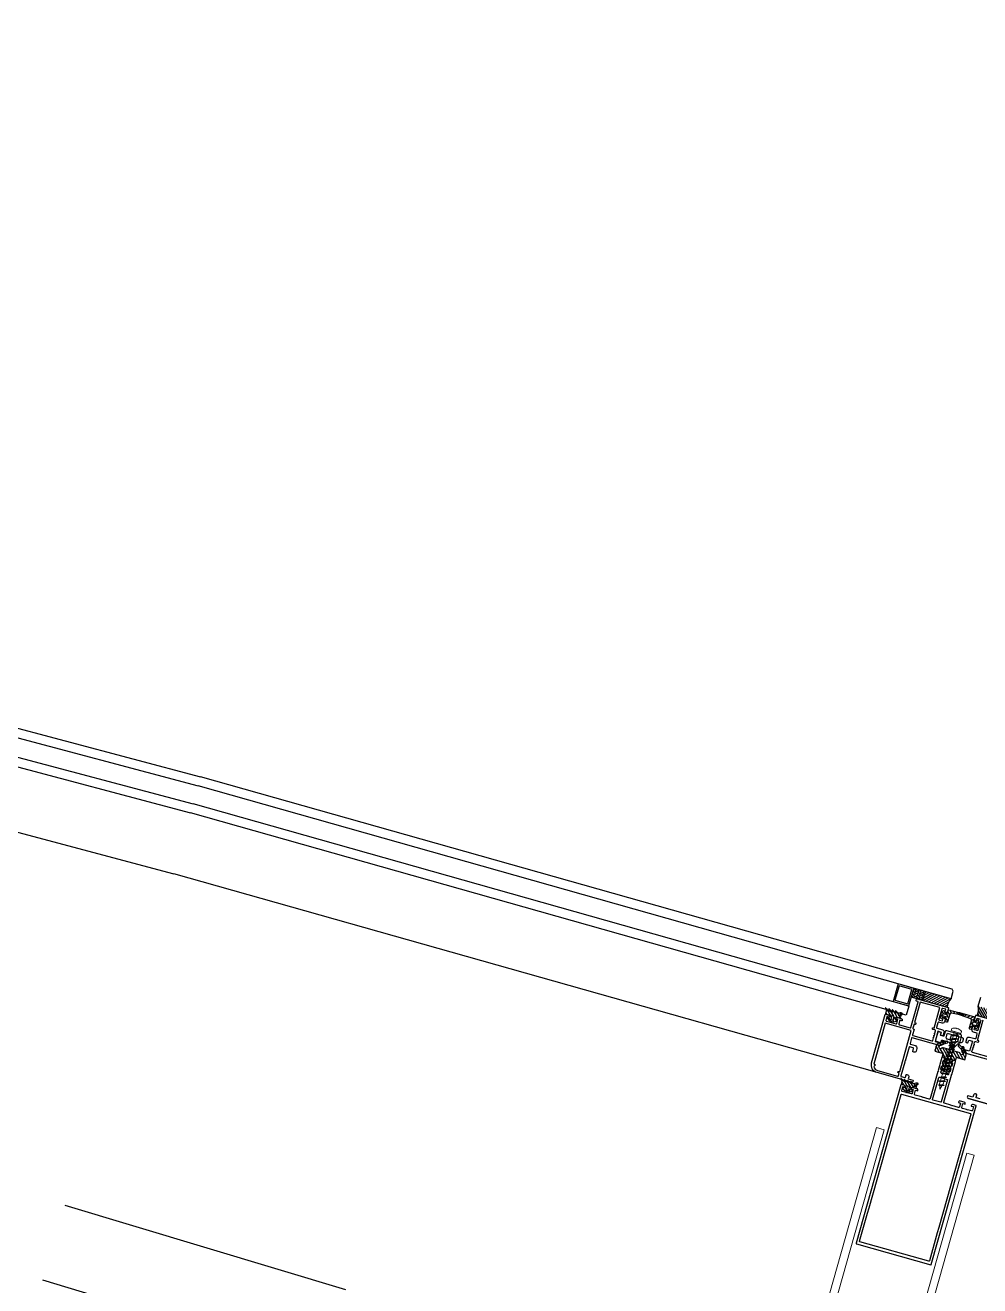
# Model space of a CAD drawing. Header units: millimetres. Extents: x 62878 to 70819, y -67946 to -61850.
# Drawn here: x 67486.1 to 67547.2, y -62104.3 to -62023.7 of the extents above; entities that cross this region are included whole.
import ezdxf

# ---------------------------------------------------------------- set-up
doc = ezdxf.new("R2010")
doc.units = ezdxf.units.MM
doc.linetypes.add('HIDDEN', pattern=[0.375, 0.25, -0.125])
for name, color, linetype, lineweight in [('BA DÖŞ.-yeni', 11, 'Continuous', 30), ('Dog_dos_yeni', 63, 'Continuous', 5), ('DOGRAMA', 171, 'Continuous', 0), ('DUV.ALÇ.-yeni', 20, 'Continuous', 25)]:
    doc.layers.add(name, color=color, linetype=linetype, lineweight=lineweight)
pattern_1 = [(299.21839, (67436.54451, -62069.8792), (-0.13855151, -0.0774922), [])]

# ---------------------------------------------------------------- blocks, each defined once
blk = doc.blocks.new('a2we')
at = {"lineweight": 5, "ltscale": 0.5}
for p, q in [((-197.57, -417.61), (-196.57, -417.24)), ((-194.16, -418.26), (-197.57, -417.61)), ((-195.16, -418.63), (-197.57, -417.61)), ((-197.11, -419.74), (-197.11, -418.43)), ((-196.89, -417.9), (-197.1, -418.34)), ((-196.01, -415.29), (-196.59, -417.25)), ((-196.57, -417.24), (-194.16, -418.26)), ((-196.01, -415.29), (-195.46, -417.71)), ((-194.16, -418.26), (-195.16, -418.63)), ((-195.16, -418.63), (-194.93, -419.3)), ((-198.11, -420.11), (-197.11, -419.74)), ((-194.92, -421.4), (-198.11, -420.11)), ((-193.92, -421.04), (-198.11, -420.11)), ((-198.11, -422.66), (-197.11, -422.3)), ((-194.92, -423.96), (-198.11, -422.66)), ((-193.92, -423.59), (-198.11, -422.66)), ((-198.11, -425.21), (-197.11, -424.85)), ((-194.92, -426.51), (-198.11, -425.21)), ((-193.92, -426.15), (-198.11, -425.21)), ((-198.11, -427.67), (-197.11, -427.31)), ((-197.11, -419.74), (-193.92, -421.04)), ((-197.11, -419.74), (-193.92, -421.04)), ((-197.11, -422.3), (-197.11, -420.51)), ((-197.11, -422.3), (-193.92, -423.59)), ((-197.11, -422.3), (-193.92, -423.59)), ((-197.11, -424.85), (-197.11, -423.07)), ((-197.11, -424.85), (-193.92, -426.15)), ((-197.11, -424.85), (-193.92, -426.15)), ((-197.11, -427.31), (-197.11, -425.62)), ((-197.11, -427.31), (-193.92, -428.6)), ((-197.11, -427.31), (-193.92, -428.6)), ((-194.92, -420.63), (-194.92, -419.36)), ((-193.92, -421.04), (-194.92, -421.4)), ((-194.92, -423.19), (-194.92, -421.4)), ((-193.92, -423.59), (-194.92, -423.96)), ((-194.92, -425.74), (-194.92, -423.96)), ((-193.92, -426.15), (-194.92, -426.51)), ((-194.92, -428.2), (-194.92, -426.51)), ((-194.92, -428.97), (-198.11, -427.67)), ((-193.92, -428.6), (-198.11, -427.67)), ((-198.11, -429.92), (-197.11, -429.56)), ((-194.92, -431.22), (-198.11, -429.92)), ((-193.92, -430.86), (-198.11, -429.92)), ((-198.11, -432.18), (-197.11, -431.81)), ((-194.92, -433.47), (-198.11, -432.18)), ((-193.92, -433.11), (-198.11, -432.18)), ((-198.11, -434.43), (-197.11, -434.07)), ((-194.92, -435.73), (-198.11, -434.43)), ((-193.92, -435.36), (-198.11, -434.43)), ((-197.11, -429.56), (-197.11, -428.02)), ((-197.11, -429.56), (-193.92, -430.86)), ((-197.11, -429.56), (-193.92, -430.86)), ((-197.11, -431.81), (-197.11, -430.28)), ((-197.11, -431.81), (-193.92, -433.11)), ((-197.11, -431.81), (-193.92, -433.11)), ((-197.11, -434.07), (-197.11, -432.53)), ((-197.11, -434.07), (-193.92, -435.36)), ((-197.11, -434.07), (-193.92, -435.36)), ((-197.11, -436.36), (-197.11, -434.79)), ((-193.92, -428.6), (-194.92, -428.97)), ((-194.92, -430.45), (-194.92, -428.97)), ((-193.92, -430.86), (-194.92, -431.22)), ((-194.92, -432.7), (-194.92, -431.22)), ((-193.92, -433.11), (-194.92, -433.47)), ((-194.92, -434.96), (-194.92, -433.47)), ((-193.92, -435.36), (-194.92, -435.73)), ((-198.11, -436.73), (-197.11, -436.36)), ((-194.92, -438.03), (-198.11, -436.73)), ((-193.92, -437.66), (-198.11, -436.73)), ((-198.11, -439.03), (-197.11, -438.66)), ((-194.92, -440.32), (-198.11, -439.03)), ((-193.92, -439.96), (-198.11, -439.03)), ((-198.11, -441.32), (-197.11, -440.96)), ((-194.92, -442.62), (-198.11, -441.32)), ((-193.92, -442.26), (-198.11, -441.32)), ((-198.11, -443.62), (-197.11, -443.25)), ((-197.11, -436.36), (-193.92, -437.66)), ((-197.11, -436.36), (-193.92, -437.66)), ((-197.11, -438.66), (-197.11, -437.13)), ((-197.11, -438.66), (-193.92, -439.96)), ((-197.11, -438.66), (-193.92, -439.96)), ((-197.11, -440.96), (-197.11, -439.43)), ((-197.11, -440.96), (-193.92, -442.26)), ((-197.11, -443.25), (-197.11, -441.73)), ((-197.11, -443.25), (-193.92, -444.55)), ((-194.92, -437.26), (-194.92, -435.73)), ((-193.92, -437.66), (-194.92, -438.03)), ((-194.92, -439.55), (-194.92, -438.03)), ((-193.92, -439.96), (-194.92, -440.32)), ((-194.92, -441.85), (-194.92, -440.32)), ((-193.92, -442.26), (-194.92, -442.62)), ((-194.92, -444.15), (-194.92, -442.62)), ((-194.92, -444.91), (-198.11, -443.62)), ((-193.92, -444.55), (-198.11, -443.62)), ((-198.11, -445.92), (-197.11, -445.55)), ((-193.92, -446.85), (-198.11, -445.92)), ((-194.92, -447.22), (-198.11, -445.92)), ((-197.11, -447.85), (-198.11, -448.22)), ((-194.92, -449.52), (-198.11, -448.22)), ((-198.11, -448.22), (-193.92, -449.15)), ((-198.11, -450.52), (-197.11, -450.15)), ((-194.92, -451.82), (-198.11, -450.52)), ((-193.92, -451.45), (-198.11, -450.52)), ((-197.11, -445.55), (-197.11, -444.02)), ((-197.11, -445.55), (-193.92, -446.85)), ((-197.11, -445.55), (-193.92, -446.85)), ((-197.11, -447.85), (-197.11, -446.32)), ((-193.92, -449.15), (-197.11, -447.85)), ((-197.11, -450.15), (-197.11, -448.62)), ((-197.11, -450.15), (-193.92, -451.45)), ((-197.11, -453.29), (-197.11, -450.92)), ((-193.92, -444.55), (-194.92, -444.91)), ((-194.92, -446.45), (-194.92, -444.91)), ((-193.92, -446.85), (-194.92, -447.22)), ((-194.92, -448.75), (-194.92, -447.22)), ((-193.92, -449.15), (-194.92, -449.52)), ((-194.92, -451.05), (-194.92, -449.52)), ((-193.92, -451.45), (-194.92, -451.82)), ((-192.8, -453.29), (-199.23, -453.29)), ((-199.23, -454.58), (-199.23, -453.29)), ((-194.92, -453.29), (-194.92, -451.82)), ((-192.8, -454.58), (-192.8, -453.29))]:
    blk.add_line(p, q, dxfattribs=at)
blk.add_lwpolyline([(-196.47, -455.66), (-196.11, -455.4), (-195.92, -455.4), (-195.56, -455.66)], dxfattribs=at)
for centre, radius, start, end in [((-196.91, -418.43), 0.2, 155.32512, 180), ((-195.12, -419.36), 0.2, 0, 19.11162), ((-195.66, -449.53), 6.19, 234.75731, 262.49049), ((-196.37, -449.53), 6.19, 277.50951, 305.24269)]:
    blk.add_arc(centre, radius, start, end, dxfattribs=at)

msp = doc.modelspace()

# ---------------------------------------------------------------- hatches: boundary and pattern name
at = {"layer": 'DOGRAMA', "lineweight": -2}
h = msp.add_hatch(dxfattribs=at)
h.set_pattern_fill('AR-HBONE', color=256, scale=0.03, angle=671.29752, style=0)
h.set_pattern_definition([(299.2184, (67529.07539, -62119.21198), (-0.04615507, -0.16330863), [0.36, -0.12]), (209.2184, (67529.13396, -62119.31671), (-0.04615507, -0.16330863), [0.36, -0.12])])
h.paths.add_polyline_path([(67543.029, -62085.934), (67542.788, -62085.866), (67542.951, -62085.288), (67543.696, -62085.499), (67543.533, -62086.076)])
h = msp.add_hatch(dxfattribs=at)
h.set_pattern_fill('ANSI31', color=256, scale=0.04, angle=671.29752, style=0)
h.set_pattern_definition([(209.21839, (67667.72243, -62135.21582), (0.06199376, -0.11084121), [])])
h.paths.add_polyline_path([(67543.806, -62086.125, -0.414214), (67543.825, -62086.159), (67545.078, -62086.513, -0.153231), (67545.338, -62085.963), (67543.962, -62085.574)])
h.paths.add_polyline_path([(67543.533, -62086.076), (67543.772, -62086.144, -0.414214), (67543.806, -62086.125), (67543.962, -62085.574), (67543.696, -62085.499)])
h = msp.add_hatch(dxfattribs=at)
h.set_pattern_fill('ANSI31', color=256, scale=0.05, angle=671.29752, style=0)
h.set_pattern_definition(pattern_1)
edge = h.paths.add_edge_path(flags=16)
edge.add_arc((67541.654, -62086.938), 0.4, 242.68143, 265.75535)
edge.add_line((67541.624, -62087.336), (67541.693, -62087.094))
edge.add_line((67541.693, -62087.094), (67541.539, -62087.05))
edge.add_line((67541.539, -62087.05), (67541.47, -62087.293))
edge = h.paths.add_edge_path()
edge.add_arc((67541.654, -62086.938), 0.5, 217.34849, 291.08829)
edge.add_line((67541.834, -62087.404), (67541.861, -62087.308))
edge.add_line((67541.861, -62087.308), (67541.746, -62087.275))
edge.add_line((67541.746, -62087.275), (67541.762, -62087.217))
edge.add_arc((67541.858, -62087.245), 0.1, 74.21839, 164.21839, ccw=False)
edge.add_line((67541.885, -62087.148), (67542.097, -62087.208))
edge.add_line((67542.097, -62087.208), (67542.146, -62087.035))
edge.add_line((67542.146, -62087.035), (67542.108, -62087.024))
edge.add_arc((67542.09, -62087.087), 0.065, 74.21839, 142.62773)
edge.add_arc((67542.013, -62087.028), 0.0327, 128.78811, 322.62773, ccw=False)
edge.add_arc((67542.092, -62087.174), 0.199, 69.86871, 120.13461, ccw=False)
edge.add_arc((67542.173, -62086.939), 0.05, 255.733, 433.24623)
edge.add_arc((67542.094, -62087.201), 0.323, 73.27774, 112.60405)
edge.add_arc((67541.963, -62086.884), 0.02, 224.21839, 292.60405, ccw=False)
edge.add_line((67541.948, -62086.898), (67541.795, -62086.74))
edge.add_arc((67541.784, -62086.75), 0.015, 44.21839, 204.21839)
edge.add_line((67541.77, -62086.756), (67541.821, -62086.869))
edge.add_arc((67541.803, -62086.877), 0.02, -135.78161, 24.21839, ccw=False)
edge.add_line((67541.788, -62086.891), (67541.583, -62086.68))
edge.add_arc((67541.572, -62086.69), 0.015, 44.21839, 204.21839)
edge.add_line((67541.559, -62086.697), (67541.609, -62086.809))
edge.add_arc((67541.591, -62086.817), 0.02, -135.78161, 24.21839, ccw=False)
edge.add_line((67541.577, -62086.831), (67541.371, -62086.62))
edge.add_arc((67541.361, -62086.631), 0.015, 44.21839, 204.21839)
edge.add_line((67541.347, -62086.637), (67541.397, -62086.749))
edge.add_arc((67541.379, -62086.757), 0.02, -135.78161, 24.21839, ccw=False)
edge.add_line((67541.365, -62086.771), (67541.16, -62086.56))
edge.add_arc((67541.149, -62086.571), 0.015, 44.21839, 204.21839)
edge.add_line((67541.135, -62086.577), (67541.182, -62086.682))
edge.add_arc((67541.091, -62086.723), 0.1, -15.78161, 24.21839, ccw=False)
edge.add_line((67541.187, -62086.75), (67541.135, -62086.936))
edge.add_line((67541.135, -62086.936), (67541.346, -62086.996))
edge.add_arc((67541.319, -62087.092), 0.1, -15.78161, 74.21839, ccw=False)
edge.add_line((67541.415, -62087.12), (67541.399, -62087.177))
edge.add_line((67541.399, -62087.177), (67541.284, -62087.145))
edge.add_line((67541.284, -62087.145), (67541.256, -62087.241))
h = msp.add_hatch(dxfattribs=at)
h.set_pattern_fill('ANSI31', color=256, scale=0.04, angle=671.29752, style=0)
h.set_pattern_definition([(299.21839, (67417.00971, -62064.35818), (-0.11084121, -0.06199376), [])])
h.paths.add_polyline_path([(67548.29, -62087.392, 0.414214), (67548.257, -62087.411), (67547.003, -62087.057, 0.153231), (67547.07, -62086.452), (67548.446, -62086.841)])
h.paths.add_polyline_path([(67548.549, -62087.494), (67548.309, -62087.426, 0.414214), (67548.29, -62087.392), (67548.446, -62086.841), (67548.712, -62086.916)])
h = msp.add_hatch(dxfattribs=at)
h.set_pattern_fill('ANSI31', color=256, scale=0.05, angle=671.29752, style=0)
h.set_pattern_definition(pattern_1)
edge = h.paths.add_edge_path(flags=16)
edge.add_arc((67545.441, -62087.171), 0.668, 157.34271, 171.09407, ccw=False)
edge.add_line((67544.825, -62086.914), (67545.099, -62086.992))
edge.add_line((67545.099, -62086.992), (67545.056, -62087.146))
edge.add_line((67545.056, -62087.146), (67544.781, -62087.068))
edge = h.paths.add_edge_path()
edge.add_line((67545.046, -62087.475), (67544.94, -62087.445))
edge.add_line((67544.94, -62087.445), (67545.005, -62087.214))
edge.add_line((67545.005, -62087.214), (67544.822, -62087.163))
edge.add_line((67544.822, -62087.163), (67544.789, -62087.278))
edge.add_line((67544.789, -62087.278), (67544.693, -62087.251))
edge.add_arc((67545.099, -62087.075), 0.442, 124.91074, 203.52604, ccw=False)
edge.add_line((67544.846, -62086.712), (67544.942, -62086.739))
edge.add_line((67544.942, -62086.739), (67544.909, -62086.855))
edge.add_line((67544.909, -62086.855), (67545.092, -62086.906))
edge.add_line((67545.092, -62086.906), (67545.157, -62086.675))
edge.add_line((67545.157, -62086.675), (67546.121, -62086.939))
edge.add_arc((67546.108, -62086.987), 0.05, -99.07177, 74.21839, ccw=False)
edge.add_line((67546.1, -62087.036), (67545.362, -62086.883))
edge.add_arc((67545.341, -62086.981), 0.1, 77.79312, 164.21839)
edge.add_line((67545.245, -62086.954), (67545.107, -62087.441))
edge.add_arc((67545.059, -62087.427), 0.05, 254.21839, 344.21839, ccw=False)
h = msp.add_hatch(dxfattribs=at)
h.set_pattern_fill('ANSI31', color=256, scale=0.05, angle=671.29752, style=0)
h.set_pattern_definition([(209.21839, (67648.18763, -62129.6948), (0.0774922, -0.13855151), [])])
edge = h.paths.add_edge_path(flags=16)
edge.add_arc((67546.349, -62087.428), 0.668, 337.34271, 351.09407)
edge.add_line((67547.009, -62087.531), (67546.735, -62087.454))
edge.add_line((67546.735, -62087.454), (67546.691, -62087.608))
edge.add_line((67546.691, -62087.608), (67546.966, -62087.685))
edge = h.paths.add_edge_path()
edge.add_line((67546.527, -62087.894), (67546.633, -62087.924))
edge.add_line((67546.633, -62087.924), (67546.699, -62087.693))
edge.add_line((67546.699, -62087.693), (67546.881, -62087.745))
edge.add_line((67546.881, -62087.745), (67546.849, -62087.86))
edge.add_line((67546.849, -62087.86), (67546.945, -62087.887))
edge.add_arc((67546.692, -62087.525), 0.442, 304.91074, 383.52604)
edge.add_line((67547.097, -62087.348), (67547.001, -62087.321))
edge.add_line((67547.001, -62087.321), (67546.968, -62087.437))
edge.add_line((67546.968, -62087.437), (67546.786, -62087.385))
edge.add_line((67546.786, -62087.385), (67546.851, -62087.154))
edge.add_line((67546.851, -62087.154), (67545.892, -62086.874))
edge.add_arc((67545.878, -62086.922), 0.05, 74.21839, 247.50855)
edge.add_line((67545.859, -62086.968), (67546.568, -62087.224))
edge.add_arc((67546.534, -62087.318), 0.1, -15.78161, 70.64366, ccw=False)
edge.add_line((67546.631, -62087.345), (67546.493, -62087.832))
edge.add_arc((67546.541, -62087.846), 0.05, 164.21839, 254.21839)
h = msp.add_hatch(dxfattribs=at)
h.set_pattern_fill('ANSI31', color=256, scale=0.05, angle=671.29752, style=0)
h.set_pattern_definition(pattern_1)
edge = h.paths.add_edge_path(flags=16)
edge.add_arc((67544.981, -62090.424), 0.05, 164.21839, 254.21839)
edge.add_line((67544.968, -62090.472), (67545.025, -62090.488))
edge.add_arc((67545.039, -62090.44), 0.05, 254.21839, 344.21839)
edge.add_line((67545.087, -62090.454), (67545.148, -62090.237))
edge.add_line((67545.148, -62090.237), (67544.994, -62090.194))
edge.add_line((67544.994, -62090.194), (67544.933, -62090.41))
h.paths.add_polyline_path([(67545.035, -62090.049), (67545.189, -62090.093), (67545.264, -62089.828), (67545.11, -62089.785)], flags=16)
edge = h.paths.add_edge_path()
edge.add_arc((67545.1, -62090.443), 0.2, 273.65217, 344.21839)
edge.add_line((67545.293, -62090.498), (67545.308, -62090.444))
edge.add_line((67545.308, -62090.444), (67545.25, -62090.427))
edge.add_line((67545.25, -62090.427), (67545.285, -62090.304))
edge.add_line((67545.285, -62090.304), (67545.323, -62090.283))
edge.add_arc((67545.274, -62090.195), 0.1, 299.21839, 344.21839)
edge.add_line((67545.371, -62090.222), (67545.406, -62090.097))
edge.add_line((67545.406, -62090.097), (67545.348, -62090.081))
edge.add_line((67545.348, -62090.081), (67545.383, -62089.957))
edge.add_line((67545.383, -62089.957), (67545.521, -62089.88))
edge.add_line((67545.521, -62089.88), (67545.625, -62089.91))
edge.add_line((67545.625, -62089.91), (67545.693, -62089.669))
edge.add_line((67545.693, -62089.669), (67545.728, -62089.731))
edge.add_line((67545.728, -62089.731), (67546.209, -62089.867))
edge.add_line((67546.209, -62089.867), (67546.298, -62089.552))
edge.add_arc((67546.009, -62089.471), 0.3, 344.21839, 404.21839)
edge.add_line((67546.224, -62089.261), (67545.882, -62088.909))
edge.add_arc((67545.86, -62088.93), 0.03, 44.21839, 134.21839)
edge.add_line((67545.839, -62088.909), (67545.796, -62088.951))
edge.add_arc((67545.817, -62088.972), 0.03, 134.21839, 224.21839)
edge.add_line((67545.796, -62088.993), (67546.066, -62089.271))
edge.add_arc((67545.922, -62089.41), 0.2, -17.70121, 44.21839, ccw=False)
edge.add_arc((67546.015, -62089.448), 0.1, 194.21839, 346.93324, ccw=False)
edge.add_arc((67545.822, -62089.497), 0.1, 14.21839, 74.21839)
edge.add_line((67545.849, -62089.401), (67545.534, -62089.312))
edge.add_arc((67545.548, -62089.264), 0.05, 164.21839, 254.21839, ccw=False)
edge.add_line((67545.5, -62089.251), (67545.513, -62089.203))
edge.add_arc((67545.465, -62089.189), 0.05, 344.21839, 434.21839)
edge.add_line((67545.479, -62089.141), (67545.286, -62089.086))
edge.add_arc((67545.273, -62089.135), 0.05, 74.21839, 164.21839)
edge.add_line((67545.225, -62089.121), (67545.211, -62089.169))
edge.add_arc((67545.163, -62089.155), 0.05, 254.21839, 344.21839, ccw=False)
edge.add_line((67545.149, -62089.204), (67544.835, -62089.115))
edge.add_arc((67544.808, -62089.211), 0.1, 74.21839, 134.21839)
edge.add_arc((67544.668, -62089.068), 0.1, 161.50354, 314.21839, ccw=False)
edge.add_arc((67544.768, -62089.084), 0.2, 104.21839, 166.13799, ccw=False)
edge.add_line((67544.718, -62088.89), (67545.094, -62088.795))
edge.add_arc((67545.087, -62088.766), 0.03, 284.21839, 374.21839)
edge.add_line((67545.116, -62088.758), (67545.101, -62088.7))
edge.add_arc((67545.072, -62088.708), 0.03, 14.21839, 104.21839)
edge.add_line((67545.064, -62088.678), (67544.588, -62088.799))
edge.add_arc((67544.662, -62089.09), 0.3, 104.21839, 164.21839)
edge.add_line((67544.373, -62089.008), (67544.284, -62089.323))
edge.add_line((67544.284, -62089.323), (67544.765, -62089.459))
edge.add_line((67544.765, -62089.459), (67544.827, -62089.424))
edge.add_line((67544.827, -62089.424), (67544.759, -62089.665))
edge.add_line((67544.759, -62089.665), (67544.863, -62089.694))
edge.add_line((67544.863, -62089.694), (67544.941, -62089.832))
edge.add_line((67544.941, -62089.832), (67544.906, -62089.956))
edge.add_line((67544.906, -62089.956), (67544.848, -62089.939))
edge.add_line((67544.848, -62089.939), (67544.812, -62090.065))
edge.add_arc((67544.909, -62090.092), 0.1, 164.21839, 209.21839)
edge.add_line((67544.821, -62090.141), (67544.843, -62090.179))
edge.add_line((67544.843, -62090.179), (67544.808, -62090.302))
edge.add_line((67544.808, -62090.302), (67544.75, -62090.286))
edge.add_line((67544.75, -62090.286), (67544.735, -62090.34))
edge.add_arc((67544.927, -62090.394), 0.2, 164.21839, 234.78461)
edge.add_arc((67545.083, -62090.173), 0.471, 234.78461, 273.65217)
h = msp.add_hatch(dxfattribs=at)
h.set_pattern_fill('ANSI31', color=256, scale=0.05, angle=671.29752, style=0)
h.set_pattern_definition(pattern_1)
edge = h.paths.add_edge_path()
edge.add_arc((67542.081, -62091.236), 0.1, -15.78161, 24.21839, ccw=False)
edge.add_line((67542.177, -62091.264), (67542.13, -62091.43))
edge.add_line((67542.13, -62091.43), (67542.342, -62091.49))
edge.add_arc((67542.314, -62091.586), 0.1, -15.78161, 74.21839, ccw=False)
edge.add_line((67542.411, -62091.614), (67542.394, -62091.671))
edge.add_line((67542.394, -62091.671), (67542.279, -62091.639))
edge.add_line((67542.279, -62091.639), (67542.252, -62091.735))
edge.add_arc((67542.649, -62091.432), 0.5, 217.34849, 291.08829)
edge.add_line((67542.829, -62091.898), (67542.856, -62091.802))
edge.add_line((67542.856, -62091.802), (67542.741, -62091.769))
edge.add_line((67542.741, -62091.769), (67542.757, -62091.711))
edge.add_arc((67542.853, -62091.739), 0.1, 74.21839, 164.21839, ccw=False)
edge.add_line((67542.881, -62091.642), (67543.092, -62091.702))
edge.add_line((67543.092, -62091.702), (67543.136, -62091.549))
edge.add_line((67543.136, -62091.549), (67543.098, -62091.538))
edge.add_arc((67543.08, -62091.601), 0.065, 74.21839, 142.62773)
edge.add_arc((67543.002, -62091.541), 0.0327, 128.78811, 322.62773, ccw=False)
edge.add_arc((67543.136, -62091.703), 0.242, 83.90909, 129.41586, ccw=False)
edge.add_arc((67543.174, -62091.414), 0.05, 255.733, 433.24623)
edge.add_arc((67543.15, -62091.735), 0.372, 84.06689, 120.71841)
edge.add_arc((67542.952, -62091.397), 0.02, 224.21839, 292.60405, ccw=False)
edge.add_line((67542.938, -62091.411), (67542.784, -62091.254))
edge.add_arc((67542.774, -62091.264), 0.015, 44.21839, 204.21839)
edge.add_line((67542.76, -62091.27), (67542.811, -62091.382))
edge.add_arc((67542.792, -62091.391), 0.02, -135.78161, 24.21839, ccw=False)
edge.add_line((67542.778, -62091.405), (67542.573, -62091.194))
edge.add_arc((67542.562, -62091.204), 0.015, 44.21839, 204.21839)
edge.add_line((67542.548, -62091.21), (67542.599, -62091.323))
edge.add_arc((67542.581, -62091.331), 0.02, -135.78161, 24.21839, ccw=False)
edge.add_line((67542.566, -62091.345), (67542.361, -62091.134))
edge.add_arc((67542.35, -62091.144), 0.015, 44.21839, 204.21839)
edge.add_line((67542.337, -62091.151), (67542.387, -62091.263))
edge.add_arc((67542.369, -62091.271), 0.02, -135.78161, 24.21839, ccw=False)
edge.add_line((67542.355, -62091.285), (67542.149, -62091.074))
edge.add_arc((67542.139, -62091.085), 0.015, 44.21839, 204.21839)
edge.add_line((67542.125, -62091.091), (67542.172, -62091.195))
edge = h.paths.add_edge_path(flags=16)
edge.add_line((67542.626, -62091.806), (67542.68, -62091.617))
edge.add_arc((67542.651, -62091.609), 0.03, 344.21839, 434.21839)
edge.add_line((67542.659, -62091.58), (67542.563, -62091.553))
edge.add_arc((67542.555, -62091.582), 0.03, 74.21839, 164.21839)
edge.add_line((67542.526, -62091.573), (67542.473, -62091.763))
edge.add_arc((67542.501, -62091.771), 0.03, 164.21839, 246.45196)
edge.add_arc((67542.649, -62091.432), 0.4, 246.45196, 261.98483)
edge.add_arc((67542.598, -62091.798), 0.03, 261.98483, 344.21839)

# ---------------------------------------------------------------- linework, layer by layer
msp.add_lwpolyline([(68896.021, -63031.435), (69030.259, -63071.184), (69185.279, -62547.653), (68892.999, -62461.107, 1.044368), (68063.198, -62298.73, 0.204375), (63106.96, -62494.783, 0.353953), (62932.94, -62997.825), (63753.185, -65779.598), (64154.954, -67142.153), (65336.723, -66792.622), (65336.7, -66829.112), (65270.535, -66829.071, 0.626789), (65270.199, -67369.071), (65531.845, -67369.234, 0.926242), (66130.088, -67369.606), (66391.733, -67369.769, 0.626743), (66392.069, -66829.769), (66326.147, -66829.728), (66326.17, -66793.238), (67506.156, -67144.128), (68467.025, -63899.086), (68625.204, -63946.037), (68896.024, -63031.423)], format="xyb")
at = {"layer": 'BA DÖŞ.-yeni', "linetype": 'HIDDEN', "ltscale": 150}
msp.add_arc((65815.039, -68607.153), 6697.937, 70.7461603, 109.2968468, dxfattribs=at)
at = {"layer": 'Dog_dos_yeni'}
msp.add_lwpolyline([(67527.352, -62121.657), (67543.711, -62126.28), (67543.847, -62125.799), (67538.795, -62124.371), (67546.818, -62095.983), (67546.337, -62095.847), (67538.314, -62124.235), (67533.021, -62122.739), (67541.045, -62094.351), (67540.563, -62094.215), (67532.54, -62122.603), (67527.488, -62121.175), (67527.352, -62121.657)], close=True, dxfattribs=at)
msp.add_lwpolyline([(67527.352, -62121.657), (67543.711, -62126.28), (67543.847, -62125.799), (67538.795, -62124.371), (67546.818, -62095.983), (67546.337, -62095.847), (67538.314, -62124.235), (67533.021, -62122.739), (67541.045, -62094.351), (67540.563, -62094.215), (67532.54, -62122.603), (67527.488, -62121.175), (67527.352, -62121.657)], close=True, dxfattribs=at)
at = {"layer": 'DOGRAMA', "lineweight": -2}
for p, q in [((67448.985, -62058.94), (67497.303, -62071.763)), ((67448.734, -62059.494), (67497.144, -62072.342)), ((67450.823, -62061.29), (67496.827, -62073.499)), ((67450.67, -62061.87), (67496.668, -62074.078)), ((67450.406, -62065.98), (67495.601, -62077.975)), ((67545.405, -62085.358), (67497.303, -62071.763)), ((67545.338, -62085.963), (67497.144, -62072.342)), ((67542.625, -62086.443), (67496.827, -62073.499)), ((67542.462, -62087.02), (67496.668, -62074.078)), ((67540.593, -62090.691), (67495.601, -62077.975)), ((67542.951, -62085.288), (67542.788, -62085.866)), ((67543.533, -62086.076), (67543.696, -62085.499)), ((67543.533, -62086.076), (67543.696, -62085.499)), ((67545.338, -62085.963), (67545.474, -62085.482)), ((67545.474, -62085.482), (67545.405, -62085.358)), ((67542.625, -62086.443), (67542.462, -62087.02)), ((67543.533, -62086.076), (67542.788, -62085.866)), ((67547.07, -62086.452), (67547.235, -62085.867)), ((67638.323, -62119.108), (67546.444, -62092.344))]:
    msp.add_line(p, q, dxfattribs=at)
msp.add_lwpolyline([(68355.728, -61957.86, 0.273736), (68066.91, -62277.721, 0.209295), (68023.71, -62283.852, 0.198368), (63201.053, -62451.108)], format="xyb", dxfattribs=at)
for points in [[(67542.946, -62085.307), (67541.936, -62085.022), (67541.62, -62086.138), (67542.63, -62086.424)], [(67542.823, -62085.376), (67542.005, -62085.145), (67541.743, -62086.069), (67542.561, -62086.3)], [(67545.035, -62090.049), (67545.189, -62090.093), (67545.264, -62089.828), (67545.11, -62089.785)], [(67545.189, -62090.093), (67545.035, -62090.049), (67545.11, -62089.785), (67545.264, -62089.828)]]:
    msp.add_lwpolyline(points, close=True, dxfattribs=at)
at = {"layer": 'DOGRAMA', "lineweight": -2, "ltscale": 0.5}
for points in [[(67541.358, -62087.145), (67541.231, -62087.109), (67541.163, -62087.35, 0.414214), (67541.198, -62087.411), (67541.794, -62087.58, 0.414214), (67541.856, -62087.545), (67541.924, -62087.305), (67541.797, -62087.269, -0.668097), (67541.791, -62087.217), (67541.862, -62087.178, -0.198962), (67541.9, -62087.173), (67542.14, -62087.241, -0.372839), (67542.212, -62087.351, -0.45685), (67542.174, -62087.376), (67542.059, -62087.343), (67541.994, -62087.574, 0.414214), (67542.028, -62087.636), (67542.721, -62087.831, 0.414214), (67542.758, -62087.811), (67543.22, -62086.175, 0.414214), (67543.2, -62086.138), (67543.113, -62086.113, -0.414214), (67543.092, -62086.076), (67543.117, -62085.99, -0.414214), (67543.154, -62085.969), (67545.146, -62086.532, -0.414214), (67545.167, -62086.569), (67545.104, -62086.79, -0.198962), (67545.08, -62086.82), (67544.985, -62086.849, -0.668048), (67544.941, -62086.815), (67544.99, -62086.644), (67544.797, -62086.589, 0.414214), (67544.735, -62086.624), (67544.553, -62087.269, 0.414214), (67544.588, -62087.33), (67544.78, -62087.385), (67544.828, -62087.214, -0.668048), (67544.884, -62087.207), (67544.95, -62087.282, -0.19911), (67544.954, -62087.32), (67544.925, -62087.425, -0.414214), (67544.752, -62087.522), (67544.55, -62087.465, 0.414214), (67544.488, -62087.499), (67544.404, -62087.798, 0.414214), (67544.438, -62087.859), (67544.775, -62087.955, -0.414214), (67544.878, -62088.14), (67544.832, -62088.303, -0.414214), (67544.771, -62088.338), (67544.694, -62088.316, -0.414214), (67544.68, -62088.291), (67544.729, -62088.118), (67544.488, -62088.05), (67544.306, -62088.695), (67544.691, -62088.804), (67544.718, -62088.708, -0.414214), (67544.78, -62088.673), (67544.828, -62088.687, -0.414214), (67544.862, -62088.748), (67544.841, -62088.825, -0.414214), (67544.594, -62088.963), (67542.842, -62088.468, 0.414214), (67542.805, -62088.489), (67542.706, -62088.84, 0.414214), (67542.727, -62088.877), (67543.035, -62088.964, -0.414214), (67543.138, -62089.15), (67543.089, -62089.323, -0.414214), (67542.966, -62089.392), (67542.947, -62089.386), (67542.899, -62089.373, -0.414214), (67542.878, -62089.336), (67542.929, -62089.153, 0.414214), (67542.909, -62089.116), (67542.678, -62089.051, 0.414214), (67542.641, -62089.071), (67542.389, -62089.961), (67542.352, -62089.982), (67542.373, -62090.019), (67542.121, -62090.909, 0.414214), (67542.142, -62090.946), (67542.373, -62091.012, 0.414214), (67542.41, -62090.991), (67542.454, -62090.837, -0.414214), (67542.491, -62090.816), (67542.539, -62090.83), (67542.558, -62090.835, -0.414214), (67542.627, -62090.959), (67542.588, -62091.098), (67542.895, -62091.185, -0.414214), (67542.916, -62091.222), (67542.911, -62091.242, -0.414214), (67542.787, -62091.311), (67540.593, -62090.691, -0.414214), (67540.248, -62090.073), (67541.121, -62086.984, -0.414214), (67541.158, -62086.964), (67541.321, -62087.01, -0.19911), (67541.351, -62087.033), (67541.39, -62087.104, -0.668097)], [(67544.835, -62088.368), (67544.686, -62088.326, -0.414214), (67544.665, -62088.289), (67544.703, -62088.154, 0.414214), (67544.682, -62088.117), (67544.548, -62088.079, 0.414214), (67544.486, -62088.114), (67544.34, -62088.628, 0.414214), (67544.375, -62088.69), (67544.635, -62088.764, 0.414214), (67544.696, -62088.729), (67544.72, -62088.647, -0.414214), (67544.781, -62088.613), (67545.156, -62088.719, -0.267949), (67545.226, -62088.79), (67545.281, -62089.008, 0.267949), (67545.302, -62089.03), (67545.495, -62089.084, 0.267949), (67545.524, -62089.077), (67545.718, -62088.889, -0.133822), (67545.764, -62088.863, 0.270236), (67545.909, -62088.724), (67546.004, -62088.387, 0.414214), (67545.935, -62088.263), (67545.675, -62088.19), (67545.638, -62088.21), (67545.617, -62088.173), (67545.069, -62088.018, 0.414214), (67544.945, -62088.087), (67544.872, -62088.347, -0.414214)], [(67545.426, -62088.909), (67545.453, -62088.917, 0.267949), (67545.482, -62088.909), (67545.668, -62088.728, -0.12216), (67545.71, -62088.703, 0.257961), (67545.778, -62088.635), (67545.832, -62088.442, 0.414214), (67545.798, -62088.38), (67545.172, -62088.203, 0.414214), (67545.049, -62088.272), (67545.008, -62088.417, 0.414214), (67545.077, -62088.54), (67545.28, -62088.598, -0.267949), (67545.35, -62088.67), (67545.405, -62088.888, 0.267949)], [(67545.452, -62088.917), (67545.426, -62088.909, -0.267949), (67545.405, -62088.888), (67545.341, -62088.635, 0.12216), (67545.319, -62088.593, -0.257961), (67545.297, -62088.499), (67545.351, -62088.306, -0.414214), (67545.413, -62088.271), (67546.038, -62088.448, -0.414214), (67546.107, -62088.572), (67546.066, -62088.716, -0.414214), (67545.943, -62088.785), (67545.74, -62088.728, 0.267949), (67545.643, -62088.752), (67545.482, -62088.909, -0.267949)], [(67543.208, -62091.845, 0.414214), (67543.139, -62091.722), (67542.898, -62091.654, 0.414214), (67542.775, -62091.723), (67542.769, -62091.742), (67542.914, -62091.783), (67542.846, -62092.023, -0.414214), (67542.784, -62092.058), (67542.524, -62091.984), (67542.487, -62092.005), (67542.466, -62091.968), (67542.207, -62091.895, -0.414214), (67542.172, -62091.833), (67542.24, -62091.592), (67542.384, -62091.633), (67542.39, -62091.614, 0.414214), (67542.321, -62091.491), (67542.157, -62091.444, 0.414214), (67542.12, -62091.465), (67539.254, -62101.608, 0.414214), (67539.274, -62101.645), (67544.028, -62102.988, 0.414214), (67544.065, -62102.968), (67546.932, -62092.825, 0.414214), (67546.911, -62092.788), (67546.747, -62092.742, 0.414214), (67546.624, -62092.811), (67546.619, -62092.83), (67546.763, -62092.871), (67546.695, -62093.111, -0.414214), (67546.633, -62093.146), (67546.373, -62093.072), (67546.336, -62093.093), (67546.316, -62093.056), (67546.056, -62092.983, -0.414214), (67546.021, -62092.921), (67546.089, -62092.68), (67546.234, -62092.721), (67546.239, -62092.702, 0.414214), (67546.17, -62092.578), (67545.929, -62092.51, 0.414214), (67545.806, -62092.579), (67545.801, -62092.599), (67545.945, -62092.639), (67545.877, -62092.88, -0.414214), (67545.815, -62092.915), (67545.385, -62092.793), (67545.348, -62092.814), (67545.327, -62092.777), (67544.901, -62092.656, -0.414214), (67544.866, -62092.594), (67545.356, -62090.862), (67545.335, -62090.825), (67545.372, -62090.805), (67545.606, -62089.977, 0.414214), (67545.572, -62089.915), (67545.544, -62089.907, 0.198912), (67545.506, -62089.912), (67545.418, -62089.961, 0.198912), (67545.395, -62089.991), (67545.373, -62090.067), (67545.402, -62090.075, -0.414214), (67545.423, -62090.112), (67545.376, -62090.276), (67545.32, -62090.307, 0.198912), (67545.297, -62090.337), (67545.275, -62090.413), (67545.304, -62090.422, -0.414214), (67545.325, -62090.459), (67545.278, -62090.622), (67545.222, -62090.653, 0.198912), (67545.199, -62090.684), (67545.164, -62090.808, -0.414214), (67545.127, -62090.829), (67544.703, -62090.709, -0.414214), (67544.682, -62090.672), (67544.718, -62090.548, 0.198912), (67544.713, -62090.51), (67544.682, -62090.454), (67544.728, -62090.29, -0.414214), (67544.765, -62090.269), (67544.794, -62090.277), (67544.815, -62090.201, 0.198912), (67544.811, -62090.163), (67544.78, -62090.107), (67544.826, -62089.944, -0.414214), (67544.863, -62089.923), (67544.892, -62089.931), (67544.913, -62089.855, 0.198912), (67544.909, -62089.817), (67544.86, -62089.729, 0.198912), (67544.83, -62089.706), (67544.802, -62089.698, 0.414214), (67544.74, -62089.732), (67544.506, -62090.56), (67544.527, -62090.597), (67544.49, -62090.618), (67544, -62092.35, -0.414214), (67543.939, -62092.384), (67543.512, -62092.264), (67543.475, -62092.284), (67543.455, -62092.247), (67543.025, -62092.126, -0.414214), (67542.99, -62092.064), (67543.058, -62091.824), (67543.202, -62091.864)], [(67544.545, -62100.609), (67544.449, -62100.946), (67543.941, -62102.745, -0.414214), (67543.904, -62102.766), (67539.496, -62101.52, -0.414214), (67539.476, -62101.483), (67539.984, -62099.684), (67540.08, -62099.347), (67542.13, -62092.091, -0.414214), (67542.167, -62092.071), (67546.575, -62093.316, -0.414214), (67546.595, -62093.353)]]:
    msp.add_lwpolyline(points, format="xyb", close=True, dxfattribs=at)
at = {"layer": 'DOGRAMA', "lineweight": -2}
for points in [[(67541.256, -62087.241, 0.333333), (67541.834, -62087.404), (67541.861, -62087.308), (67541.746, -62087.275), (67541.762, -62087.217, -0.414214), (67541.885, -62087.148), (67542.097, -62087.208), (67542.146, -62087.035), (67542.108, -62087.024, 0.307685), (67542.039, -62087.047, -1.128702), (67541.992, -62087.002, -0.222912), (67542.161, -62086.987, 0.978531), (67542.188, -62086.891, 0.173298), (67541.97, -62086.902, -0.307572), (67541.948, -62086.898), (67541.795, -62086.74, 0.8391), (67541.77, -62086.756), (67541.821, -62086.869, -0.8391), (67541.788, -62086.891), (67541.583, -62086.68, 0.8391), (67541.559, -62086.697), (67541.609, -62086.809, -0.8391), (67541.577, -62086.831), (67541.371, -62086.62, 0.8391), (67541.347, -62086.637), (67541.397, -62086.749, -0.8391), (67541.365, -62086.771), (67541.16, -62086.56, 0.8391), (67541.135, -62086.577), (67541.182, -62086.682, -0.176327), (67541.187, -62086.75), (67541.135, -62086.936), (67541.346, -62086.996, -0.414214), (67541.415, -62087.12), (67541.399, -62087.177), (67541.284, -62087.145)], [(67541.47, -62087.293, 0.101021), (67541.624, -62087.336), (67541.693, -62087.094), (67541.539, -62087.05)], [(67541.47, -62087.293, 0.101021), (67541.624, -62087.336), (67541.693, -62087.094), (67541.539, -62087.05)], [(67545.046, -62087.475), (67544.94, -62087.445), (67545.005, -62087.214), (67544.822, -62087.163), (67544.789, -62087.278), (67544.693, -62087.251, -0.357143), (67544.846, -62086.712), (67544.942, -62086.739), (67544.909, -62086.855), (67545.092, -62086.906), (67545.157, -62086.675), (67546.121, -62086.939, -0.943095), (67546.1, -62087.036), (67545.362, -62086.883, 0.396056), (67545.245, -62086.954), (67545.107, -62087.441, -0.414214)], [(67544.781, -62087.068, -0.060074), (67544.825, -62086.914), (67545.099, -62086.992), (67545.056, -62087.146)], [(67546.527, -62087.894), (67546.633, -62087.924), (67546.699, -62087.693), (67546.881, -62087.745), (67546.849, -62087.86), (67546.945, -62087.887, 0.357143), (67547.097, -62087.348), (67547.001, -62087.321), (67546.968, -62087.437), (67546.786, -62087.385), (67546.851, -62087.154), (67545.892, -62086.874, 0.943095), (67545.859, -62086.968), (67546.568, -62087.224, -0.396056), (67546.631, -62087.345), (67546.493, -62087.832, 0.414214)], [(67546.966, -62087.685, 0.060074), (67547.009, -62087.531), (67546.735, -62087.454), (67546.691, -62087.608)], [(67545.113, -62090.643, 0.318017), (67545.293, -62090.498), (67545.308, -62090.444), (67545.25, -62090.427), (67545.285, -62090.304), (67545.323, -62090.283, 0.198912), (67545.371, -62090.222), (67545.406, -62090.097), (67545.348, -62090.081), (67545.383, -62089.957), (67545.521, -62089.88), (67545.625, -62089.91), (67545.693, -62089.669), (67545.728, -62089.731), (67546.209, -62089.867), (67546.298, -62089.552, 0.267949), (67546.224, -62089.261), (67545.882, -62088.909, 0.414214), (67545.839, -62088.909), (67545.796, -62088.951, 0.414214), (67545.796, -62088.993), (67546.066, -62089.271, -0.276947), (67546.113, -62089.471, -0.786321), (67545.919, -62089.473, 0.267949), (67545.849, -62089.401), (67545.534, -62089.312, -0.414214), (67545.5, -62089.251), (67545.513, -62089.203, 0.414214), (67545.479, -62089.141), (67545.286, -62089.086, 0.414214), (67545.225, -62089.121), (67545.211, -62089.169, -0.414214), (67545.149, -62089.204), (67544.835, -62089.115, 0.267949), (67544.738, -62089.139, -0.786321), (67544.573, -62089.036, -0.276947), (67544.718, -62088.89), (67545.094, -62088.795, 0.414214), (67545.116, -62088.758), (67545.101, -62088.7, 0.414214), (67545.064, -62088.678), (67544.588, -62088.799, 0.267949), (67544.373, -62089.008), (67544.284, -62089.323), (67544.765, -62089.459), (67544.827, -62089.424), (67544.759, -62089.665), (67544.863, -62089.694), (67544.941, -62089.832), (67544.906, -62089.956), (67544.848, -62089.939), (67544.812, -62090.065, 0.198912), (67544.821, -62090.141), (67544.843, -62090.179), (67544.808, -62090.302), (67544.75, -62090.286), (67544.735, -62090.34, 0.318017), (67544.812, -62090.558, 0.171237)], [(67544.933, -62090.41, 0.414214), (67544.968, -62090.472), (67545.025, -62090.488, 0.414214), (67545.087, -62090.454), (67545.148, -62090.237), (67544.994, -62090.194)], [(67542.172, -62091.195, -0.176327), (67542.177, -62091.264), (67542.13, -62091.43), (67542.342, -62091.49, -0.414214), (67542.411, -62091.614), (67542.394, -62091.671), (67542.279, -62091.639), (67542.252, -62091.735, 0.333333), (67542.829, -62091.898), (67542.856, -62091.802), (67542.741, -62091.769), (67542.757, -62091.711, -0.414214), (67542.881, -62091.642), (67543.092, -62091.702), (67543.136, -62091.549), (67543.098, -62091.538, 0.307685), (67543.028, -62091.561, -1.128702), (67542.982, -62091.516, -0.201212), (67543.162, -62091.462, 0.978531), (67543.188, -62091.366, 0.1613), (67542.96, -62091.416, -0.307572), (67542.938, -62091.411), (67542.784, -62091.254, 0.8391), (67542.76, -62091.27), (67542.811, -62091.382, -0.8391), (67542.778, -62091.405), (67542.573, -62091.194, 0.8391), (67542.548, -62091.21), (67542.599, -62091.323, -0.8391), (67542.566, -62091.345), (67542.361, -62091.134, 0.8391), (67542.337, -62091.151), (67542.387, -62091.263, -0.8391), (67542.355, -62091.285), (67542.149, -62091.074, 0.8391), (67542.125, -62091.091)], [(67542.626, -62091.806), (67542.68, -62091.617, 0.414214), (67542.659, -62091.58), (67542.563, -62091.553, 0.414214), (67542.526, -62091.573), (67542.473, -62091.763, 0.375047), (67542.489, -62091.798, 0.067879), (67542.593, -62091.828, 0.375047)]]:
    msp.add_lwpolyline(points, format="xyb", close=True, dxfattribs=at)
at = {"layer": 'DOGRAMA', "linetype": 'ByBlock', "lineweight": -2}
msp.add_lwpolyline([(67544.244, -62088.361, -1), (67544.261, -62088.303), (67544.283, -62088.226, -1), (67544.299, -62088.168), (67544.338, -62088.029, 0.414214), (67544.304, -62087.967), (67544.169, -62087.929, -0.414214), (67544.135, -62087.867), (67544.14, -62087.848, -0.414214), (67544.177, -62087.827), (67544.244, -62087.846), (67544.614, -62086.538), (67543.363, -62086.184), (67542.993, -62087.493), (67543.061, -62087.512, -0.414214), (67543.081, -62087.549), (67543.073, -62087.578, -0.414214), (67543.012, -62087.612), (67542.963, -62087.599), (67542.89, -62087.858, 0.414214), (67542.911, -62087.895), (67542.94, -62087.904, -0.414214), (67542.96, -62087.941), (67542.862, -62088.287, 0.414214), (67542.883, -62088.324), (67544.105, -62088.669, 0.414214), (67544.167, -62088.635), (67544.217, -62088.459), (67544.186, -62088.427), (67544.229, -62088.417)], format="xyb", close=True, dxfattribs=at)
at = {"layer": 'DOGRAMA', "lineweight": -2, "ltscale": 0.5}
for points in [[(67547.237, -62087.331), (67547.055, -62087.976, -0.414214), (67546.993, -62088.01), (67546.801, -62087.956), (67546.849, -62087.785, 0.668048), (67546.806, -62087.751), (67546.71, -62087.78, 0.19911), (67546.686, -62087.81), (67546.657, -62087.915, 0.414214), (67546.753, -62088.088), (67546.955, -62088.145, -0.414214), (67546.99, -62088.207), (67546.906, -62088.505, -0.414214), (67546.844, -62088.539), (67546.507, -62088.444, 0.414214), (67546.322, -62088.548), (67546.276, -62088.711, 0.414214), (67546.31, -62088.773), (67546.387, -62088.795, 0.414214), (67546.412, -62088.781), (67546.461, -62088.608), (67546.701, -62088.676), (67546.519, -62089.321), (67546.134, -62089.212), (67546.161, -62089.116, 0.414214), (67546.127, -62089.054), (67546.079, -62089.04, 0.414214), (67546.017, -62089.075), (67545.995, -62089.152, 0.414214), (67546.133, -62089.399), (67547.885, -62089.894, -0.414214)], [(67548.928, -62087.601), (67546.936, -62087.038, 0.414214), (67546.899, -62087.059), (67546.836, -62087.279, 0.198962), (67546.841, -62087.317), (67546.907, -62087.392, 0.668048), (67546.962, -62087.386), (67547.01, -62087.215), (67547.203, -62087.269, -0.414214)], [(67540.382, -62090.305, 0.26214), (67540.631, -62090.556), (67541.911, -62090.918, 0.414214), (67541.973, -62090.883), (67542.016, -62090.729), (67541.968, -62090.715, -0.414214), (67541.934, -62090.654), (67541.939, -62090.634, -0.414214), (67541.976, -62090.614), (67542.044, -62090.633), (67542.786, -62088.006), (67541.121, -62087.535), (67540.379, -62090.162), (67540.446, -62090.181, -0.414214), (67540.467, -62090.218), (67540.461, -62090.238, -0.361813), (67540.409, -62090.274)], [(67547.185, -62092.372), (67546.954, -62092.306, -0.414214), (67546.933, -62092.269), (67546.976, -62092.115, 0.414214), (67546.956, -62092.078), (67546.908, -62092.065), (67546.888, -62092.059, 0.414214), (67546.765, -62092.128), (67546.725, -62092.268), (67546.417, -62092.181, 0.414214), (67546.38, -62092.201), (67546.375, -62092.221, 0.414214), (67546.444, -62092.344), (67548.638, -62092.964, 0.414214)]]:
    msp.add_lwpolyline(points, format="xyb", dxfattribs=at)
at = {"layer": 'DOGRAMA', "linetype": 'ByBlock', "lineweight": -2}
msp.add_lwpolyline([(67547.926, -62089.749), (67546.703, -62089.404, -0.414214), (67546.669, -62089.342), (67546.719, -62089.166), (67546.761, -62089.155), (67546.731, -62089.124), (67546.746, -62089.068, 1), (67546.763, -62089.01), (67546.785, -62088.933, 1), (67546.801, -62088.875), (67546.84, -62088.736, -0.414214), (67546.902, -62088.701), (67547.037, -62088.739, 0.414214), (67547.098, -62088.705), (67547.104, -62088.686, 0.414214), (67547.083, -62088.649), (67547.016, -62088.63), (67547.386, -62087.321)], format="xyb", dxfattribs=at)
at = {"layer": 'DOGRAMA', "lineweight": -2, "ltscale": 5}
msp.add_lwpolyline([(67545.104, -62091.165), (67544.707, -62092.57, -0.414214), (67544.67, -62092.591), (67544.17, -62092.449, -0.414214), (67544.149, -62092.412), (67544.546, -62091.007, -0.414214), (67544.583, -62090.987), (67545.083, -62091.128, -0.414214)], format="xyb", close=True, dxfattribs=at)
at = {"layer": 'DOGRAMA', "lineweight": -2}
for centre, start, end in [((67546.085, -62086.651), 137.33262, 172.17951), ((67546.073, -62086.648), 336.25727, 11.10416)]:
    msp.add_arc(centre, 1.016, start, end, dxfattribs=at)
at = {"layer": 'DUV.ALÇ.-yeni', "linetype": 'HIDDEN', "ltscale": 75}
for p, q in [((67246.179, -62026.432), (68024.904, -62260.063)), ((67244.743, -62031.221), (68023.467, -62264.852))]:
    msp.add_line(p, q, dxfattribs=at)

# ---------------------------------------------------------------- block references
at = {"layer": 'DOGRAMA', "linetype": 'ByBlock', "lineweight": -2, "xscale": -0.1000000000189892, "yscale": 0.1000000000058208, "zscale": 0.1, "rotation": 164.2183915567624}
msp.add_blockref('a2we', (67552.19, -62137.045), dxfattribs=at)

doc.saveas('drawing.dxf')
